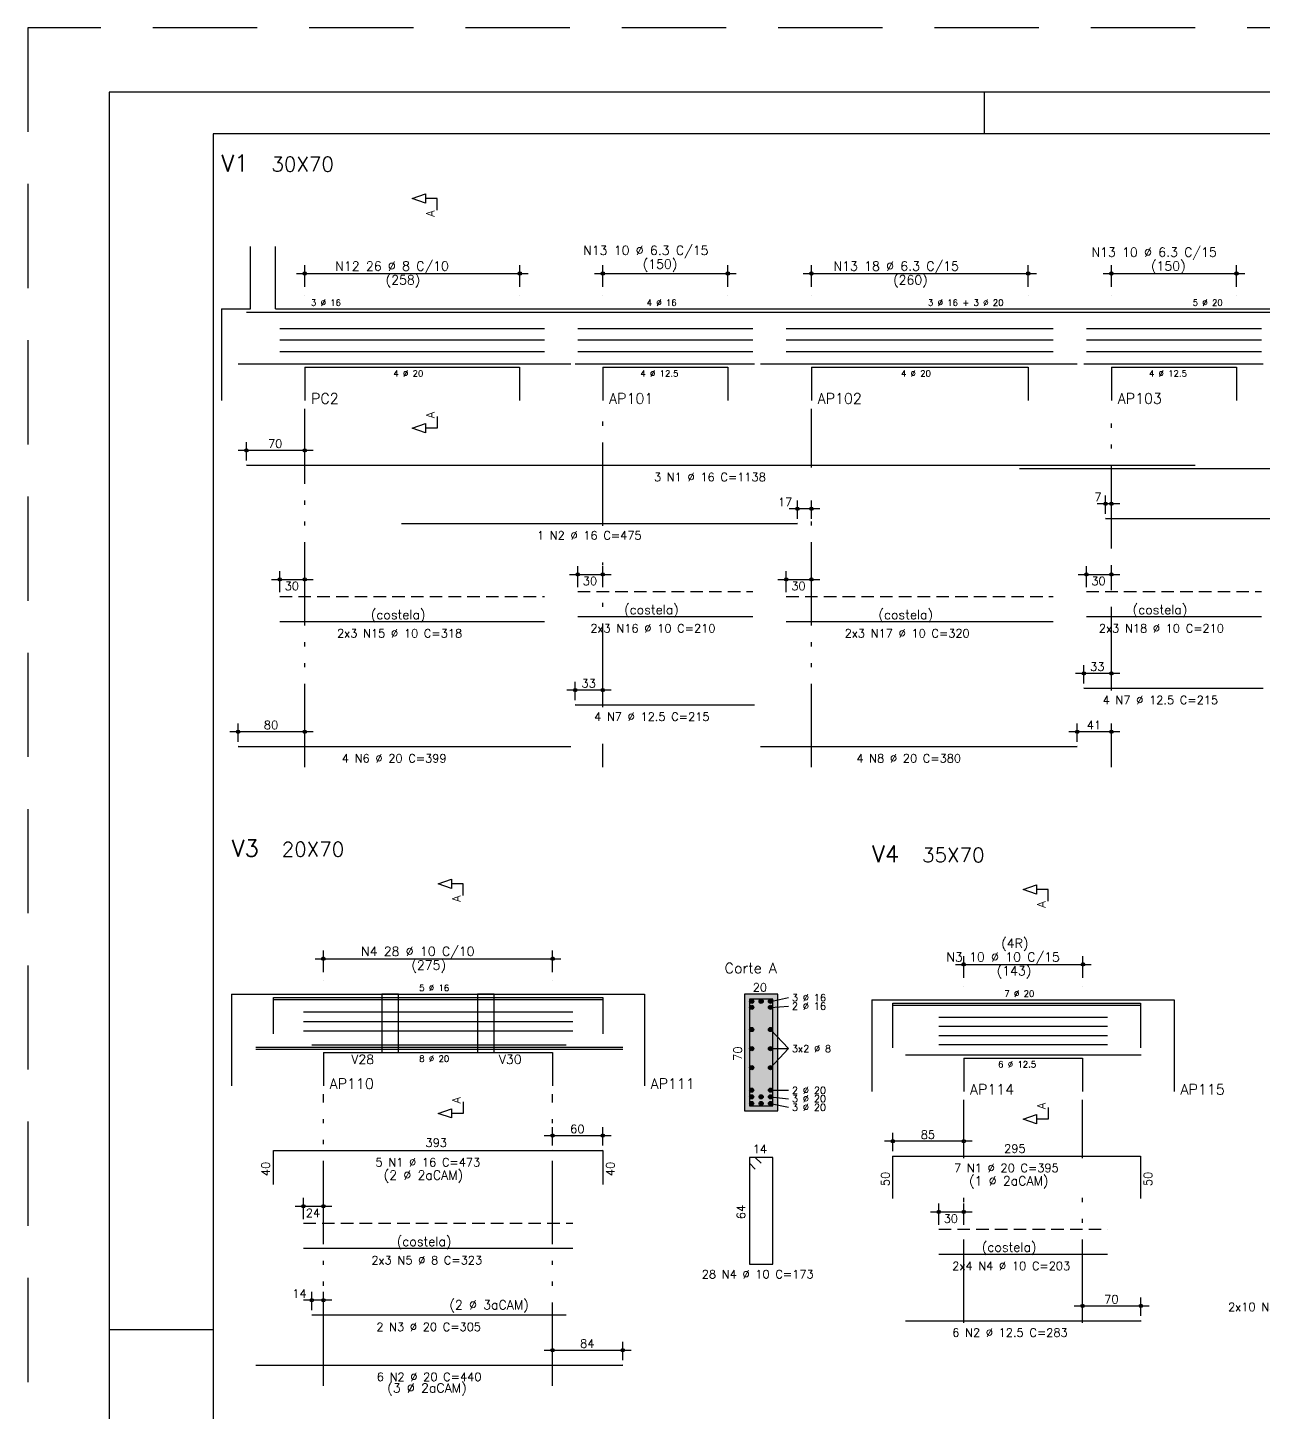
# Model space of a CAD drawing. Extents: x -1.7 to 86.3, y -1.3 to 61.2.
# Drawn here: x -1.7 to 27.94, y 28 to 61.23 of the extents above; entities that cross this region are included whole.
import ezdxf

# ---------------------------------------------------------------- set-up
doc = ezdxf.new("R2010")
doc.units = 0
doc.header["$MEASUREMENT"] = 0
for name, pattern in [('ESTILO_TQS_0001', [0.45, 0.3, -0.15]), ('ESTILO_TQS_0004', [3.3, 2, -0.4, 0.05, -0.4, 0.05, -0.4]), ('HIDDEN', [0.375, 0.25, -0.125])]:
    doc.linetypes.add(name, pattern=pattern)
doc.layers.get('0').update_dxf_attribs({"linetype": 'CONTINUOUS'})
doc.layers.get('Defpoints').update_dxf_attribs({"linetype": 'CONTINUOUS'})
for name, color, linetype in [('ARQ_FOLHA', 7, 'CONTINUOUS'), ('PENA_01', 1, 'CONTINUOUS'), ('PENA_02', 2, 'CONTINUOUS'), ('PENA_03', 3, 'CONTINUOUS'), ('PENA_04', 4, 'CONTINUOUS'), ('PENA_05', 5, 'CONTINUOUS'), ('PENA_06', 6, 'CONTINUOUS'), ('PENA_10', 253, 'CONTINUOUS')]:
    doc.layers.add(name, color=color, linetype=linetype)
doc.styles.get("Standard").update_dxf_attribs({"font": 'ROMANS.SHX'})

# ---------------------------------------------------------------- blocks, each defined once
blk = doc.blocks.new('FOLHA A1 - 841 X 594')
at = {"layer": 'ARQ_FOLHA', "color": 1}
for p, q in [((-631, 584), (-631, 594)), ((-816, 297), (-841, 297))]:
    blk.add_line(p, q, dxfattribs=at)
for points in [[(-841, 0), (0, 0), (0, 594), (-841, 594)], [(-816, 10), (-10, 10), (-10, 584), (-816, 584)]]:
    blk.add_lwpolyline(points, close=True, dxfattribs=at)
at = {"layer": 'Defpoints', "color": 8, "linetype": 'HIDDEN', "ltscale": 100}
blk.add_lwpolyline([(-860.5, 609.5), (-860.5, -15.5), (19.5, -15.5), (19.5, 609.5)], close=True, dxfattribs=at)
blk = doc.blocks.new('*U23')
blk.add_blockref('FOLHA A1 - 841 X 594', (0, 0))

msp = doc.modelspace()

# ---------------------------------------------------------------- linework, layer by layer
at = {"layer": 'PENA_01', "linetype": 'Continuous'}
for p, q in [((4.947, 55.012), (4.947, 55.532)), ((10.107, 55.012), (10.107, 55.532)), ((12.097, 55.012), (12.097, 55.532)), ((15.097, 55.012), (15.097, 55.532)), ((17.099, 55.012), (17.099, 55.532)), ((22.299, 55.012), (22.299, 55.532)), ((24.297, 55.012), (24.297, 55.532)), ((27.297, 55.012), (27.297, 55.532)), ((4.747, 55.332), (10.307, 55.332)), ((11.897, 55.332), (15.297, 55.332)), ((16.899, 55.332), (22.499, 55.332)), ((24.097, 55.332), (27.497, 55.332)), ((5.147, 51.087), (3.347, 51.087)), ((17.299, 49.687), (16.566, 49.687)), ((24.497, 49.807), (23.957, 49.807)), ((4.147, 47.992), (5.147, 47.992)), ((11.297, 48.112), (12.297, 48.112)), ((16.299, 47.992), (17.299, 47.992)), ((23.497, 48.112), (24.497, 48.112)), ((24.497, 45.737), (23.437, 45.737)), ((12.297, 45.337), (11.237, 45.337)), ((5.147, 44.337), (3.147, 44.337)), ((24.497, 44.337), (23.279, 44.337)), ((5.194, 38.89), (11.094, 38.89)), ((5.394, 38.57), (5.394, 39.09)), ((10.894, 38.57), (10.894, 39.09)), ((20.754, 38.433), (20.754, 38.953)), ((23.614, 38.433), (23.614, 38.953)), ((20.554, 38.753), (23.814, 38.753)), ((16.119, 37.865), (16.549, 37.955)), ((16.119, 37.721), (16.549, 37.751)), ((16.119, 37.189), (16.549, 36.732)), ((16.119, 36.274), (16.549, 36.732)), ((16.119, 36.732), (16.549, 36.732)), ((16.119, 35.735), (16.549, 35.733)), ((16.119, 35.575), (16.549, 35.529)), ((16.119, 35.415), (16.549, 35.325)), ((10.694, 34.645), (12.294, 34.645)), ((20.954, 34.508), (18.854, 34.508)), ((4.714, 32.95), (5.594, 32.95)), ((19.954, 32.813), (20.954, 32.813)), ((5.594, 30.695), (4.914, 30.695)), ((23.404, 30.558), (25.204, 30.558)), ((10.694, 29.495), (12.774, 29.495))]:
    msp.add_line(p, q, dxfattribs=at)
at = {"layer": 'PENA_01', "linetype": 'ESTILO_TQS_0004'}
for p, q in [((4.947, 43.482), (4.947, 52.082)), ((12.097, 49.279), (12.097, 52.082)), ((17.099, 50.679), (17.099, 52.082)), ((24.297, 45.329), (24.297, 52.082)), ((17.099, 43.482), (17.099, 49.795)), ((12.097, 44.929), (12.097, 48.395)), ((24.297, 43.482), (24.297, 44.445)), ((12.097, 43.482), (12.097, 44.045)), ((5.394, 28.64), (5.394, 35.64)), ((10.894, 28.64), (10.894, 35.64)), ((20.754, 34.1), (20.754, 35.503)), ((23.604, 34.1), (23.604, 35.503)), ((20.754, 30.15), (20.754, 33.216)), ((23.604, 30.15), (23.604, 33.216))]:
    msp.add_line(p, q, dxfattribs=at)
at = {"layer": 'PENA_01', "linetype": 'Continuous'}
for points in [[(6.794, 38.04), (6.794, 36.64), (7.194, 36.64), (7.194, 38.04), (6.794, 38.04)], [(9.094, 38.04), (9.094, 36.64), (9.494, 36.64), (9.494, 38.04), (9.094, 38.04)]]:
    msp.add_lwpolyline(points, dxfattribs=at)
at = {"layer": 'PENA_02', "linetype": 'Continuous'}
for centre, radius in [((4.947, 55.332), 0.0416), ((4.947, 55.332), 0.0208), ((10.107, 55.332), 0.0416), ((10.107, 55.332), 0.0208), ((12.097, 55.332), 0.0416), ((12.097, 55.332), 0.0208), ((15.097, 55.332), 0.0416), ((15.097, 55.332), 0.0208), ((17.099, 55.332), 0.0416), ((17.099, 55.332), 0.0208), ((22.299, 55.332), 0.0416), ((22.299, 55.332), 0.0208), ((24.297, 55.332), 0.0416), ((24.297, 55.332), 0.0208), ((27.297, 55.332), 0.0416), ((27.297, 55.332), 0.0208), ((3.547, 51.087), 0.04), ((3.547, 51.087), 0.02), ((4.947, 51.087), 0.04), ((4.947, 51.087), 0.02), ((24.157, 49.807), 0.04), ((24.297, 49.807), 0.04), ((16.766, 49.687), 0.04), ((16.766, 49.687), 0.02), ((17.099, 49.687), 0.04), ((17.099, 49.687), 0.02), ((24.157, 49.807), 0.02), ((24.297, 49.807), 0.02), ((4.347, 47.992), 0.04), ((4.347, 47.992), 0.02), ((4.947, 47.992), 0.04), ((4.947, 47.992), 0.02), ((11.497, 48.112), 0.04), ((11.497, 48.112), 0.02), ((12.097, 48.112), 0.04), ((12.097, 48.112), 0.02), ((16.499, 47.992), 0.04), ((16.499, 47.992), 0.02), ((17.099, 47.992), 0.04), ((17.099, 47.992), 0.02), ((23.697, 48.112), 0.04), ((23.697, 48.112), 0.02), ((24.297, 48.112), 0.04), ((24.297, 48.112), 0.02), ((23.637, 45.737), 0.04), ((23.637, 45.737), 0.02), ((24.297, 45.737), 0.04), ((24.297, 45.737), 0.02), ((11.437, 45.337), 0.04), ((11.437, 45.337), 0.02), ((12.097, 45.337), 0.04), ((12.097, 45.337), 0.02), ((3.347, 44.337), 0.04), ((3.347, 44.337), 0.02), ((4.947, 44.337), 0.04), ((4.947, 44.337), 0.02), ((23.479, 44.337), 0.04), ((23.479, 44.337), 0.02), ((24.297, 44.337), 0.04), ((24.297, 44.337), 0.02), ((5.394, 38.89), 0.0416), ((5.394, 38.89), 0.0208), ((10.894, 38.89), 0.0416), ((10.894, 38.89), 0.0208), ((20.754, 38.753), 0.0416), ((20.754, 38.753), 0.0208), ((23.614, 38.753), 0.0416), ((23.614, 38.753), 0.0208), ((10.894, 34.645), 0.04), ((10.894, 34.645), 0.02), ((12.094, 34.645), 0.04), ((12.094, 34.645), 0.02), ((19.054, 34.508), 0.04), ((19.054, 34.508), 0.02), ((20.754, 34.508), 0.04), ((20.754, 34.508), 0.02), ((4.914, 32.95), 0.04), ((4.914, 32.95), 0.02), ((5.394, 32.95), 0.04), ((5.394, 32.95), 0.02), ((20.154, 32.813), 0.04), ((20.154, 32.813), 0.02), ((20.754, 32.813), 0.04), ((20.754, 32.813), 0.02), ((5.114, 30.695), 0.04), ((5.114, 30.695), 0.02), ((5.394, 30.695), 0.04), ((5.394, 30.695), 0.02), ((23.604, 30.558), 0.04), ((23.604, 30.558), 0.02), ((25.004, 30.558), 0.04), ((25.004, 30.558), 0.02), ((10.894, 29.495), 0.04), ((10.894, 29.495), 0.02), ((12.574, 29.495), 0.04), ((12.574, 29.495), 0.02)]:
    msp.add_circle(centre, radius, dxfattribs=at)
at = {"layer": 'PENA_03', "linetype": 'Continuous'}
for p, q in [((3.647, 54.482), (3.647, 55.982)), ((4.247, 54.482), (4.247, 55.982)), ((4.947, 54.812), (4.947, 54.812)), ((10.107, 54.812), (10.107, 54.812)), ((12.097, 54.812), (12.097, 54.812)), ((15.097, 54.812), (15.097, 54.812)), ((17.099, 54.812), (17.099, 54.812)), ((22.299, 54.812), (22.299, 54.812)), ((24.297, 54.812), (24.297, 54.812)), ((27.297, 54.812), (27.297, 54.812)), ((2.947, 54.482), (2.947, 53.082)), ((2.947, 54.482), (3.647, 54.482)), ((4.247, 54.482), (4.947, 54.482)), ((4.947, 54.482), (10.097, 54.482)), ((10.097, 54.482), (12.097, 54.482)), ((12.097, 54.482), (15.099, 54.482)), ((15.099, 54.482), (17.099, 54.482)), ((17.099, 54.482), (22.297, 54.482)), ((22.297, 54.482), (24.297, 54.482)), ((24.297, 54.482), (27.297, 54.482)), ((27.297, 54.482), (29.297, 54.482)), ((2.947, 53.082), (2.947, 52.282)), ((4.947, 53.082), (10.097, 53.082)), ((4.947, 53.082), (4.947, 52.282)), ((10.097, 53.082), (10.097, 52.282)), ((12.097, 53.082), (15.099, 53.082)), ((12.097, 53.082), (12.097, 52.282)), ((15.099, 53.082), (15.099, 52.282)), ((17.099, 53.082), (22.297, 53.082)), ((17.099, 53.082), (17.099, 52.282)), ((22.297, 53.082), (22.297, 52.282)), ((24.297, 53.082), (27.297, 53.082)), ((24.297, 53.082), (24.297, 52.282)), ((27.297, 53.082), (27.297, 52.282)), ((3.547, 50.847), (3.547, 51.287)), ((4.947, 50.847), (4.947, 51.287)), ((3.547, 50.747), (3.547, 50.747)), ((4.947, 50.747), (4.947, 50.747)), ((16.766, 49.447), (16.766, 49.887)), ((17.099, 49.447), (17.099, 49.887)), ((24.157, 49.567), (24.157, 50.007)), ((24.297, 49.567), (24.297, 50.007)), ((16.766, 49.347), (16.766, 49.347)), ((17.099, 49.347), (17.099, 49.347)), ((24.157, 49.467), (24.157, 49.467)), ((24.297, 49.467), (24.297, 49.467)), ((4.347, 47.682), (4.347, 48.192)), ((4.947, 47.682), (4.947, 48.192)), ((11.497, 47.802), (11.497, 48.312)), ((12.097, 47.802), (12.097, 48.312)), ((16.499, 47.682), (16.499, 48.192)), ((17.099, 47.682), (17.099, 48.192)), ((23.697, 47.802), (23.697, 48.312)), ((24.297, 47.802), (24.297, 48.312)), ((4.347, 47.582), (4.347, 47.582)), ((4.947, 47.582), (4.947, 47.582)), ((11.497, 47.702), (11.497, 47.702)), ((12.097, 47.702), (12.097, 47.702)), ((16.499, 47.582), (16.499, 47.582)), ((17.099, 47.582), (17.099, 47.582)), ((23.697, 47.702), (23.697, 47.702)), ((24.297, 47.702), (24.297, 47.702)), ((23.637, 45.497), (23.637, 45.937)), ((24.297, 45.497), (24.297, 45.937)), ((11.437, 45.097), (11.437, 45.537)), ((12.097, 45.097), (12.097, 45.537)), ((23.637, 45.397), (23.637, 45.397)), ((24.297, 45.397), (24.297, 45.397)), ((11.437, 44.997), (11.437, 44.997)), ((12.097, 44.997), (12.097, 44.997)), ((3.347, 44.097), (3.347, 44.537)), ((4.947, 44.097), (4.947, 44.537)), ((23.479, 44.097), (23.479, 44.537)), ((24.297, 44.097), (24.297, 44.537)), ((3.347, 43.997), (3.347, 43.997)), ((4.947, 43.997), (4.947, 43.997)), ((23.479, 43.997), (23.479, 43.997)), ((24.297, 43.997), (24.297, 43.997)), ((5.394, 38.37), (5.394, 38.37)), ((10.894, 38.37), (10.894, 38.37)), ((20.754, 38.233), (20.754, 38.233)), ((23.614, 38.233), (23.614, 38.233)), ((3.194, 38.04), (3.194, 36.64)), ((3.194, 38.04), (5.394, 38.04)), ((5.394, 38.04), (10.894, 38.04)), ((10.894, 38.04), (13.094, 38.04)), ((13.094, 38.04), (13.094, 36.64)), ((16.294, 38.04), (15.494, 38.04)), ((15.494, 38.04), (15.494, 35.24)), ((16.294, 35.24), (16.294, 38.04)), ((18.554, 37.903), (18.554, 36.503)), ((18.554, 37.903), (20.754, 37.903)), ((20.754, 37.903), (23.604, 37.903)), ((23.604, 37.903), (25.804, 37.903)), ((25.804, 37.903), (25.804, 36.503)), ((3.194, 36.64), (3.194, 35.84)), ((5.394, 36.64), (10.894, 36.64)), ((5.394, 36.64), (5.394, 35.84)), ((10.894, 36.64), (10.894, 35.84)), ((13.094, 36.64), (13.094, 35.84)), ((18.554, 36.503), (18.554, 35.703)), ((20.754, 36.503), (23.604, 36.503)), ((20.754, 36.503), (20.754, 35.703)), ((23.604, 36.503), (23.604, 35.703)), ((25.804, 36.503), (25.804, 35.703)), ((15.494, 35.24), (16.294, 35.24)), ((10.894, 34.405), (10.894, 34.845)), ((12.094, 34.405), (12.094, 34.845)), ((19.054, 34.268), (19.054, 34.708)), ((20.754, 34.268), (20.754, 34.708)), ((10.894, 34.305), (10.894, 34.305)), ((12.094, 34.305), (12.094, 34.305)), ((19.054, 34.168), (19.054, 34.168)), ((20.754, 34.168), (20.754, 34.168)), ((4.914, 32.64), (4.914, 33.15)), ((5.394, 32.64), (5.394, 33.15)), ((20.154, 32.503), (20.154, 33.013)), ((20.754, 32.503), (20.754, 33.013)), ((4.914, 32.54), (4.914, 32.54)), ((5.394, 32.54), (5.394, 32.54)), ((20.154, 32.403), (20.154, 32.403)), ((20.754, 32.403), (20.754, 32.403)), ((5.114, 30.455), (5.114, 30.895)), ((5.394, 30.455), (5.394, 30.895)), ((23.604, 30.318), (23.604, 30.758)), ((25.004, 30.318), (25.004, 30.758)), ((5.114, 30.355), (5.114, 30.355)), ((5.394, 30.355), (5.394, 30.355)), ((23.604, 30.218), (23.604, 30.218)), ((25.004, 30.218), (25.004, 30.218)), ((10.894, 29.255), (10.894, 29.695)), ((12.574, 29.255), (12.574, 29.695)), ((10.894, 29.155), (10.894, 29.155)), ((12.574, 29.155), (12.574, 29.155))]:
    msp.add_line(p, q, dxfattribs=at)
for points in [[(8.122, 56.852), (8.122, 57.129), (7.845, 57.129), (7.845, 57.018), (7.522, 57.129), (7.845, 57.24), (7.845, 57.129)], [(8.122, 51.897), (8.122, 51.62), (7.845, 51.62), (7.845, 51.509), (7.522, 51.62), (7.845, 51.731), (7.845, 51.62)], [(8.744, 40.41), (8.744, 40.687), (8.468, 40.687), (8.468, 40.576), (8.144, 40.687), (8.468, 40.797), (8.468, 40.687)], [(22.779, 40.273), (22.779, 40.55), (22.502, 40.55), (22.502, 40.439), (22.179, 40.55), (22.502, 40.66), (22.502, 40.55)], [(8.744, 35.455), (8.744, 35.178), (8.468, 35.178), (8.468, 35.067), (8.144, 35.178), (8.468, 35.289), (8.468, 35.178)], [(22.779, 35.318), (22.779, 35.041), (22.502, 35.041), (22.502, 34.93), (22.179, 35.041), (22.502, 35.152), (22.502, 35.041)]]:
    msp.add_lwpolyline(points, dxfattribs=at)
for centre in [(15.669, 37.865), (15.894, 37.865), (16.119, 37.865), (15.669, 37.721), (16.119, 37.721), (15.669, 37.189), (16.119, 37.189), (15.669, 36.732), (16.119, 36.732), (15.669, 36.274), (16.119, 36.274), (15.669, 35.735), (15.669, 35.575), (15.894, 35.575), (16.119, 35.735), (16.119, 35.575), (15.669, 35.415), (15.894, 35.415), (16.119, 35.415)]:
    msp.add_circle(centre, 0.05, dxfattribs=at)
for points in [[(15.719, 37.865), (15.644, 37.908), (15.623, 37.882)], [(15.719, 37.865), (15.623, 37.882), (15.623, 37.848)], [(15.719, 37.865), (15.678, 37.914), (15.644, 37.908)], [(15.719, 37.865), (15.708, 37.897), (15.678, 37.914)], [(15.944, 37.865), (15.869, 37.908), (15.848, 37.882)], [(15.944, 37.865), (15.848, 37.882), (15.848, 37.848)], [(15.944, 37.865), (15.903, 37.914), (15.869, 37.908)], [(15.944, 37.865), (15.933, 37.897), (15.903, 37.914)], [(16.169, 37.865), (16.094, 37.908), (16.073, 37.882)], [(16.169, 37.865), (16.073, 37.882), (16.073, 37.848)], [(16.169, 37.865), (16.128, 37.914), (16.094, 37.908)], [(16.169, 37.865), (16.158, 37.897), (16.128, 37.914)], [(15.719, 37.865), (15.623, 37.848), (15.644, 37.821)], [(15.719, 37.721), (15.644, 37.764), (15.623, 37.738)], [(15.719, 37.721), (15.623, 37.738), (15.623, 37.704)], [(15.719, 37.721), (15.623, 37.704), (15.644, 37.677)], [(15.719, 37.865), (15.644, 37.821), (15.678, 37.815)], [(15.719, 37.721), (15.678, 37.77), (15.644, 37.764)], [(15.719, 37.721), (15.644, 37.677), (15.678, 37.671)], [(15.719, 37.865), (15.678, 37.815), (15.708, 37.833)], [(15.719, 37.721), (15.708, 37.753), (15.678, 37.77)], [(15.719, 37.721), (15.678, 37.671), (15.708, 37.689)], [(15.719, 37.865), (15.708, 37.833), (15.719, 37.865)], [(15.719, 37.721), (15.708, 37.689), (15.719, 37.721)], [(15.944, 37.865), (15.848, 37.848), (15.869, 37.821)], [(15.944, 37.865), (15.869, 37.821), (15.903, 37.815)], [(15.944, 37.865), (15.903, 37.815), (15.933, 37.833)], [(15.944, 37.865), (15.933, 37.833), (15.944, 37.865)], [(16.169, 37.865), (16.073, 37.848), (16.094, 37.821)], [(16.169, 37.721), (16.094, 37.764), (16.073, 37.738)], [(16.169, 37.721), (16.073, 37.738), (16.073, 37.704)], [(16.169, 37.721), (16.073, 37.704), (16.094, 37.677)], [(16.169, 37.865), (16.094, 37.821), (16.128, 37.815)], [(16.169, 37.721), (16.128, 37.77), (16.094, 37.764)], [(16.169, 37.721), (16.094, 37.677), (16.128, 37.671)], [(16.169, 37.865), (16.128, 37.815), (16.158, 37.833)], [(16.169, 37.721), (16.158, 37.753), (16.128, 37.77)], [(16.169, 37.721), (16.128, 37.671), (16.158, 37.689)], [(16.169, 37.865), (16.158, 37.833), (16.169, 37.865)], [(16.169, 37.721), (16.158, 37.689), (16.169, 37.721)], [(15.719, 37.189), (15.644, 37.232), (15.623, 37.206)], [(15.719, 37.189), (15.678, 37.238), (15.644, 37.232)], [(15.719, 37.189), (15.708, 37.221), (15.678, 37.238)], [(16.169, 37.189), (16.094, 37.232), (16.073, 37.206)], [(16.169, 37.189), (16.128, 37.238), (16.094, 37.232)], [(16.169, 37.189), (16.158, 37.221), (16.128, 37.238)], [(15.719, 37.189), (15.623, 37.206), (15.623, 37.172)], [(15.719, 37.189), (15.623, 37.172), (15.644, 37.146)], [(15.719, 37.189), (15.644, 37.146), (15.678, 37.14)], [(15.719, 37.189), (15.678, 37.14), (15.708, 37.157)], [(15.719, 37.189), (15.708, 37.157), (15.719, 37.189)], [(16.169, 37.189), (16.073, 37.206), (16.073, 37.172)], [(16.169, 37.189), (16.073, 37.172), (16.094, 37.146)], [(16.169, 37.189), (16.094, 37.146), (16.128, 37.14)], [(16.169, 37.189), (16.128, 37.14), (16.158, 37.157)], [(16.169, 37.189), (16.158, 37.157), (16.169, 37.189)], [(15.719, 36.732), (15.644, 36.775), (15.623, 36.749)], [(15.719, 36.732), (15.623, 36.749), (15.623, 36.715)], [(15.719, 36.732), (15.623, 36.715), (15.644, 36.688)], [(15.719, 36.732), (15.678, 36.781), (15.644, 36.775)], [(15.719, 36.732), (15.644, 36.688), (15.678, 36.682)], [(15.719, 36.732), (15.708, 36.764), (15.678, 36.781)], [(15.719, 36.732), (15.678, 36.682), (15.708, 36.7)], [(15.719, 36.732), (15.708, 36.7), (15.719, 36.732)], [(16.169, 36.732), (16.094, 36.775), (16.073, 36.749)], [(16.169, 36.732), (16.073, 36.749), (16.073, 36.715)], [(16.169, 36.732), (16.073, 36.715), (16.094, 36.688)], [(16.169, 36.732), (16.128, 36.781), (16.094, 36.775)], [(16.169, 36.732), (16.094, 36.688), (16.128, 36.682)], [(16.169, 36.732), (16.158, 36.764), (16.128, 36.781)], [(16.169, 36.732), (16.128, 36.682), (16.158, 36.7)], [(16.169, 36.732), (16.158, 36.7), (16.169, 36.732)], [(15.719, 36.274), (15.644, 36.318), (15.623, 36.291)], [(15.719, 36.274), (15.623, 36.291), (15.623, 36.257)], [(15.719, 36.274), (15.623, 36.257), (15.644, 36.231)], [(15.719, 36.274), (15.678, 36.324), (15.644, 36.318)], [(15.719, 36.274), (15.644, 36.231), (15.678, 36.225)], [(15.719, 36.274), (15.708, 36.306), (15.678, 36.324)], [(15.719, 36.274), (15.678, 36.225), (15.708, 36.242)], [(15.719, 36.274), (15.708, 36.242), (15.719, 36.274)], [(16.169, 36.274), (16.094, 36.318), (16.073, 36.291)], [(16.169, 36.274), (16.073, 36.291), (16.073, 36.257)], [(16.169, 36.274), (16.073, 36.257), (16.094, 36.231)], [(16.169, 36.274), (16.128, 36.324), (16.094, 36.318)], [(16.169, 36.274), (16.094, 36.231), (16.128, 36.225)], [(16.169, 36.274), (16.158, 36.306), (16.128, 36.324)], [(16.169, 36.274), (16.128, 36.225), (16.158, 36.242)], [(16.169, 36.274), (16.158, 36.242), (16.169, 36.274)], [(15.719, 35.735), (15.644, 35.778), (15.623, 35.752)], [(15.719, 35.735), (15.623, 35.752), (15.623, 35.718)], [(15.719, 35.735), (15.623, 35.718), (15.644, 35.691)], [(15.719, 35.575), (15.644, 35.618), (15.623, 35.592)], [(15.719, 35.575), (15.623, 35.592), (15.623, 35.558)], [(15.719, 35.575), (15.623, 35.558), (15.644, 35.531)], [(15.719, 35.735), (15.678, 35.784), (15.644, 35.778)], [(15.719, 35.735), (15.644, 35.691), (15.678, 35.685)], [(15.719, 35.575), (15.678, 35.624), (15.644, 35.618)], [(15.719, 35.575), (15.644, 35.531), (15.678, 35.525)], [(15.719, 35.735), (15.708, 35.767), (15.678, 35.784)], [(15.719, 35.735), (15.678, 35.685), (15.708, 35.703)], [(15.719, 35.575), (15.708, 35.607), (15.678, 35.624)], [(15.719, 35.575), (15.678, 35.525), (15.708, 35.543)], [(15.719, 35.735), (15.708, 35.703), (15.719, 35.735)], [(15.719, 35.575), (15.708, 35.543), (15.719, 35.575)], [(15.944, 35.575), (15.869, 35.618), (15.848, 35.592)], [(15.944, 35.575), (15.848, 35.592), (15.848, 35.558)], [(15.944, 35.575), (15.848, 35.558), (15.869, 35.531)], [(15.944, 35.575), (15.903, 35.624), (15.869, 35.618)], [(15.944, 35.575), (15.869, 35.531), (15.903, 35.525)], [(15.944, 35.575), (15.933, 35.607), (15.903, 35.624)], [(15.944, 35.575), (15.903, 35.525), (15.933, 35.543)], [(15.944, 35.575), (15.933, 35.543), (15.944, 35.575)], [(16.169, 35.735), (16.094, 35.778), (16.073, 35.752)], [(16.169, 35.735), (16.073, 35.752), (16.073, 35.718)], [(16.169, 35.735), (16.073, 35.718), (16.094, 35.691)], [(16.169, 35.575), (16.094, 35.618), (16.073, 35.592)], [(16.169, 35.575), (16.073, 35.592), (16.073, 35.558)], [(16.169, 35.575), (16.073, 35.558), (16.094, 35.531)], [(16.169, 35.735), (16.128, 35.784), (16.094, 35.778)], [(16.169, 35.735), (16.094, 35.691), (16.128, 35.685)], [(16.169, 35.575), (16.128, 35.624), (16.094, 35.618)], [(16.169, 35.575), (16.094, 35.531), (16.128, 35.525)], [(16.169, 35.735), (16.158, 35.767), (16.128, 35.784)], [(16.169, 35.735), (16.128, 35.685), (16.158, 35.703)], [(16.169, 35.575), (16.158, 35.607), (16.128, 35.624)], [(16.169, 35.575), (16.128, 35.525), (16.158, 35.543)], [(16.169, 35.735), (16.158, 35.703), (16.169, 35.735)], [(16.169, 35.575), (16.158, 35.543), (16.169, 35.575)], [(15.719, 35.415), (15.644, 35.458), (15.623, 35.432)], [(15.719, 35.415), (15.623, 35.432), (15.623, 35.398)], [(15.719, 35.415), (15.623, 35.398), (15.644, 35.371)], [(15.719, 35.415), (15.678, 35.464), (15.644, 35.458)], [(15.719, 35.415), (15.644, 35.371), (15.678, 35.365)], [(15.719, 35.415), (15.708, 35.447), (15.678, 35.464)], [(15.719, 35.415), (15.678, 35.365), (15.708, 35.383)], [(15.719, 35.415), (15.708, 35.383), (15.719, 35.415)], [(15.944, 35.415), (15.869, 35.458), (15.848, 35.432)], [(15.944, 35.415), (15.848, 35.432), (15.848, 35.398)], [(15.944, 35.415), (15.848, 35.398), (15.869, 35.371)], [(15.944, 35.415), (15.903, 35.464), (15.869, 35.458)], [(15.944, 35.415), (15.869, 35.371), (15.903, 35.365)], [(15.944, 35.415), (15.933, 35.447), (15.903, 35.464)], [(15.944, 35.415), (15.903, 35.365), (15.933, 35.383)], [(15.944, 35.415), (15.933, 35.383), (15.944, 35.415)], [(16.169, 35.415), (16.094, 35.458), (16.073, 35.432)], [(16.169, 35.415), (16.073, 35.432), (16.073, 35.398)], [(16.169, 35.415), (16.073, 35.398), (16.094, 35.371)], [(16.169, 35.415), (16.128, 35.464), (16.094, 35.458)], [(16.169, 35.415), (16.094, 35.371), (16.128, 35.365)], [(16.169, 35.415), (16.158, 35.447), (16.128, 35.464)], [(16.169, 35.415), (16.128, 35.365), (16.158, 35.383)], [(16.169, 35.415), (16.158, 35.383), (16.169, 35.415)]]:
    msp.add_solid(points, dxfattribs=at)
at = {"layer": 'PENA_04', "linetype": 'Continuous'}
for p, q in [((3.547, 54.402), (26.307, 54.402)), ((7.266, 54.402), (16.766, 54.402)), ((22.091, 54.402), (43.371, 54.402)), ((24.157, 54.402), (40.797, 54.402)), ((4.347, 54.011), (10.697, 54.011)), ((11.497, 54.011), (15.699, 54.011)), ((16.499, 54.011), (22.897, 54.011)), ((23.697, 54.011), (27.897, 54.011)), ((4.347, 53.736), (10.697, 53.736)), ((11.497, 53.736), (15.699, 53.736)), ((16.499, 53.736), (22.897, 53.736)), ((23.697, 53.736), (27.897, 53.736)), ((3.347, 53.162), (11.327, 53.162)), ((4.347, 53.461), (10.697, 53.461)), ((11.437, 53.162), (15.737, 53.162)), ((11.497, 53.461), (15.699, 53.461)), ((15.879, 53.162), (23.479, 53.162)), ((16.499, 53.461), (22.897, 53.461)), ((23.637, 53.162), (27.937, 53.162)), ((23.697, 53.461), (27.897, 53.461)), ((4.194, 37.14), (4.194, 37.96)), ((4.194, 37.96), (12.094, 37.96)), ((4.194, 37.09), (4.194, 37.91)), ((4.194, 37.91), (12.094, 37.91)), ((12.094, 37.96), (12.094, 37.14)), ((12.094, 37.91), (12.094, 37.09)), ((4.914, 37.614), (11.375, 37.614)), ((19.054, 36.803), (19.054, 37.823)), ((19.054, 37.823), (24.994, 37.823)), ((19.054, 36.753), (19.054, 37.773)), ((19.054, 37.773), (24.994, 37.773)), ((24.994, 37.823), (24.994, 36.803)), ((24.994, 37.773), (24.994, 36.753)), ((4.914, 37.386), (11.375, 37.386)), ((20.154, 37.486), (24.204, 37.486)), ((20.154, 37.267), (24.204, 37.267)), ((4.914, 37.157), (11.375, 37.157)), ((20.154, 37.047), (24.204, 37.047)), ((3.774, 36.77), (12.574, 36.77)), ((3.774, 36.72), (12.574, 36.72)), ((5.114, 36.82), (11.214, 36.82)), ((19.354, 36.583), (25.014, 36.583)), ((20.154, 36.827), (24.204, 36.827))]:
    msp.add_line(p, q, dxfattribs=at)
msp.add_lwpolyline([(15.614, 37.92), (15.614, 35.36), (16.174, 35.36), (16.174, 37.92), (15.614, 37.92)], dxfattribs=at)
at = {"layer": 'PENA_05', "linetype": 'Continuous'}
for p, q in [((3.547, 50.732), (26.307, 50.732)), ((22.091, 50.652), (43.371, 50.652)), ((7.266, 49.332), (16.766, 49.332)), ((24.157, 49.452), (40.797, 49.452)), ((4.347, 46.982), (10.697, 46.982)), ((11.497, 47.102), (15.699, 47.102)), ((16.499, 46.982), (22.897, 46.982)), ((23.697, 47.102), (27.897, 47.102)), ((23.637, 45.382), (27.937, 45.382)), ((11.437, 44.982), (15.737, 44.982)), ((3.347, 43.982), (11.327, 43.982)), ((15.879, 43.982), (23.479, 43.982)), ((4.194, 33.47), (4.194, 34.29)), ((4.194, 34.29), (12.094, 34.29)), ((12.094, 34.29), (12.094, 33.47)), ((15.754, 34.12), (15.614, 34.12)), ((15.614, 34.12), (15.614, 31.56)), ((16.174, 34.12), (15.614, 34.12)), ((15.614, 34.12), (15.614, 33.98)), ((15.614, 33.98), (15.754, 33.84)), ((15.894, 33.98), (15.754, 34.12)), ((16.174, 31.56), (16.174, 34.12)), ((19.054, 33.133), (19.054, 34.153)), ((19.054, 34.153), (24.994, 34.153)), ((24.994, 34.153), (24.994, 33.133)), ((4.914, 31.94), (11.375, 31.94)), ((20.154, 31.803), (24.204, 31.803)), ((15.614, 31.56), (16.174, 31.56)), ((5.114, 30.34), (11.214, 30.34)), ((19.354, 30.203), (25.014, 30.203)), ((3.774, 29.14), (12.574, 29.14))]:
    msp.add_line(p, q, dxfattribs=at)
at = {"layer": 'PENA_06', "linetype": 'ESTILO_TQS_0001'}
for p, q in [((4.347, 47.582), (10.697, 47.582)), ((11.497, 47.702), (15.699, 47.702)), ((16.499, 47.582), (22.897, 47.582)), ((23.697, 47.702), (27.897, 47.702)), ((4.914, 32.54), (11.375, 32.54)), ((20.154, 32.403), (24.204, 32.403))]:
    msp.add_line(p, q, dxfattribs=at)
at = {"layer": 'PENA_10', "linetype": 'Continuous'}
for points in [[(16.294, 35.24), (16.294, 38.04), (15.494, 38.04)], [(16.294, 35.24), (15.494, 38.04), (15.494, 35.24)], [(16.294, 35.24), (15.494, 35.24), (16.294, 35.24)]]:
    msp.add_solid(points, dxfattribs=at)

# ---------------------------------------------------------------- block references
at = {"xscale": 0.09999999999999938, "yscale": 0.09999999999999938, "zscale": 0.09999999999999938}
msp.add_blockref('*U23', (84.352, 0.28), dxfattribs=at)

# ---------------------------------------------------------------- texts
at = {"layer": 'PENA_01', "linetype": 'Continuous'}
for s, p in [('30X70', (4.147, 57.782)), ('20X70', (4.394, 41.34)), ('35X70', (19.754, 41.203))]:
    msp.add_text(s, height=0.35, dxfattribs=at).set_placement(p)
at = {"layer": 'PENA_02', "linetype": 'Continuous'}
for s, p in [('PC2', (5.097, 52.207)), ('AP101', (12.247, 52.207)), ('AP102', (17.249, 52.207)), ('AP103', (24.447, 52.207)), ('AP110', (5.544, 35.765)), ('AP111', (13.244, 35.765)), ('AP114', (20.904, 35.628)), ('AP115', (25.954, 35.628))]:
    msp.add_text(s, height=0.25, dxfattribs=at).set_placement(p)
at = {"layer": 'PENA_02', "linetype": 'ESTILO_TQS_0004'}
for p in [(6.532, 47.037), (12.608, 47.157), (18.708, 47.037), (24.807, 47.157), (7.155, 31.995), (21.189, 31.858)]:
    msp.add_text('(costela)', height=0.22, dxfattribs=at).set_placement(p)
at = {"layer": 'PENA_03', "linetype": 'Continuous'}
for s, p in [('A', (8.062, 56.692)), ('A', (8.062, 51.857)), ('A', (8.684, 40.25)), ('A', (22.719, 40.113)), ('70', (15.434, 36.44)), ('A', (8.684, 35.415)), ('A', (22.719, 35.278)), ('40', (4.11, 33.672)), ('40', (12.378, 33.672)), ('50', (18.974, 33.433)), ('50', (25.274, 33.433)), ('64', (15.514, 32.64))]:
    msp.add_text(s, height=0.2, rotation=90, dxfattribs=at).set_placement(p)
for s, height, p in [('N13 10 %%c 6.3 C/15', 0.22, (11.625, 55.776)), ('N13 10 %%c 6.3 C/15', 0.22, (23.818, 55.733)), ('N12 26 %%c 8 C/10', 0.22, (5.679, 55.398)), ('(150)', 0.22, (13.055, 55.446)), ('N13 18 %%c 6.3 C/15', 0.22, (17.631, 55.398)), ('(150)', 0.22, (25.248, 55.403)), ('(258)', 0.22, (6.889, 55.068)), ('(260)', 0.22, (19.061, 55.068)), ('3 %%c 16', 0.15, (5.097, 54.557)), ('4 %%c 16', 0.15, (13.148, 54.557)), ('3 %%c 16 + 3 %%c 20', 0.15, (19.897, 54.557)), ('5 %%c 20', 0.15, (26.247, 54.557)), ('4 %%c 20', 0.15, (7.072, 52.857)), ('4 %%c 12.5', 0.15, (12.998, 52.857)), ('4 %%c 20', 0.15, (19.248, 52.857)), ('4 %%c 12.5', 0.15, (25.197, 52.857)), ('70', 0.2, (4.067, 51.147)), ('3 N1 %%c 16 C=1138', 0.2, (13.324, 50.347)), ('17', 0.2, (16.299, 49.747)), ('7', 0.2, (23.89, 49.867)), ('1 N2 %%c 16 C=475', 0.2, (10.516, 48.947)), ('30', 0.2, (4.467, 47.732)), ('30', 0.2, (11.617, 47.852)), ('30', 0.2, (16.619, 47.732)), ('30', 0.2, (23.817, 47.852)), ('2x3 N16 %%c 10 C=210', 0.2, (11.798, 46.717)), ('2x3 N18 %%c 10 C=210', 0.2, (23.997, 46.717)), ('2x3 N15 %%c 10 C=318', 0.2, (5.722, 46.597)), ('2x3 N17 %%c 10 C=320', 0.2, (17.898, 46.597)), ('33', 0.2, (23.787, 45.797)), ('33', 0.2, (11.587, 45.397)), ('4 N7 %%c 12.5 C=215', 0.2, (24.087, 44.997)), ('80', 0.2, (3.967, 44.397)), ('4 N7 %%c 12.5 C=215', 0.2, (11.887, 44.597)), ('41', 0.2, (23.708, 44.397)), ('4 N6 %%c 20 C=399', 0.2, (5.837, 43.597)), ('4 N8 %%c 20 C=380', 0.2, (18.179, 43.597)), ('N4 28 %%c 10 C/10', 0.22, (6.296, 38.956)), ('(4R)', 0.22, (21.656, 39.149)), ('(275)', 0.22, (7.506, 38.626)), ('N3 10 %%c 10 C/15', 0.22, (20.336, 38.819)), ('Corte A', 0.25, (15.019, 38.54)), ('(143)', 0.22, (21.546, 38.489)), ('5 %%c 16', 0.15, (7.694, 38.115)), ('20', 0.2, (15.694, 38.1)), ('3 %%c 16', 0.17, (16.634, 37.87)), ('7 %%c 20', 0.15, (21.729, 37.978)), ('2 %%c 16', 0.17, (16.634, 37.666)), ('V28', 0.22, (6.064, 36.365)), ('8 %%c 20', 0.15, (7.694, 36.415)), ('V30', 0.22, (9.604, 36.365)), ('3x2 %%c 8', 0.17, (16.634, 36.647)), ('6 %%c 12.5', 0.15, (21.579, 36.278)), ('2 %%c 20', 0.17, (16.634, 35.648)), ('3 %%c 20', 0.17, (16.634, 35.444)), ('3 %%c 20', 0.17, (16.634, 35.24)), ('60', 0.2, (11.314, 34.705)), ('393', 0.2, (7.844, 34.374)), ('85', 0.2, (19.724, 34.568)), ('14', 0.2, (15.694, 34.22)), ('295', 0.2, (21.724, 34.233)), ('5 N1 %%c 16 C=473', 0.2, (6.644, 33.905)), ('7 N1 %%c 20 C=395', 0.2, (20.522, 33.768)), ('(2 %%c 2aCAM)', 0.22, (6.841, 33.586)), ('(1 %%c 2aCAM)', 0.22, (20.883, 33.449)), ('24', 0.2, (4.974, 32.69)), ('30', 0.2, (20.274, 32.553)), ('2x3 N5 %%c 8 C=323', 0.2, (6.545, 31.555)), ('2x4 N4 %%c 10 C=203', 0.2, (20.479, 31.418)), ('28 N4 %%c 10 C=173', 0.2, (14.471, 31.219)), ('14', 0.2, (4.648, 30.755)), ('(2 %%c 3aCAM)', 0.22, (8.417, 30.474)), ('70', 0.2, (24.124, 30.618)), ('2x10 N3 %%c 10 C=183', 0.2, (27.096, 30.434)), ('2 N3 %%c 20 C=305', 0.2, (6.664, 29.955)), ('6 N2 %%c 12.5 C=283', 0.2, (20.479, 29.818)), ('84', 0.2, (11.554, 29.555)), ('6 N2 %%c 20 C=440', 0.2, (6.674, 28.755)), ('(3 %%c 2aCAM)', 0.22, (6.927, 28.48))]:
    msp.add_text(s, height=height, dxfattribs=at).set_placement(p)
at = {"layer": 'PENA_06', "linetype": 'Continuous'}
for s, p in [('V1', (2.947, 57.782)), ('V3', (3.194, 41.34)), ('V4', (18.554, 41.203))]:
    msp.add_text(s, height=0.4, dxfattribs=at).set_placement(p)

doc.saveas('drawing.dxf')
